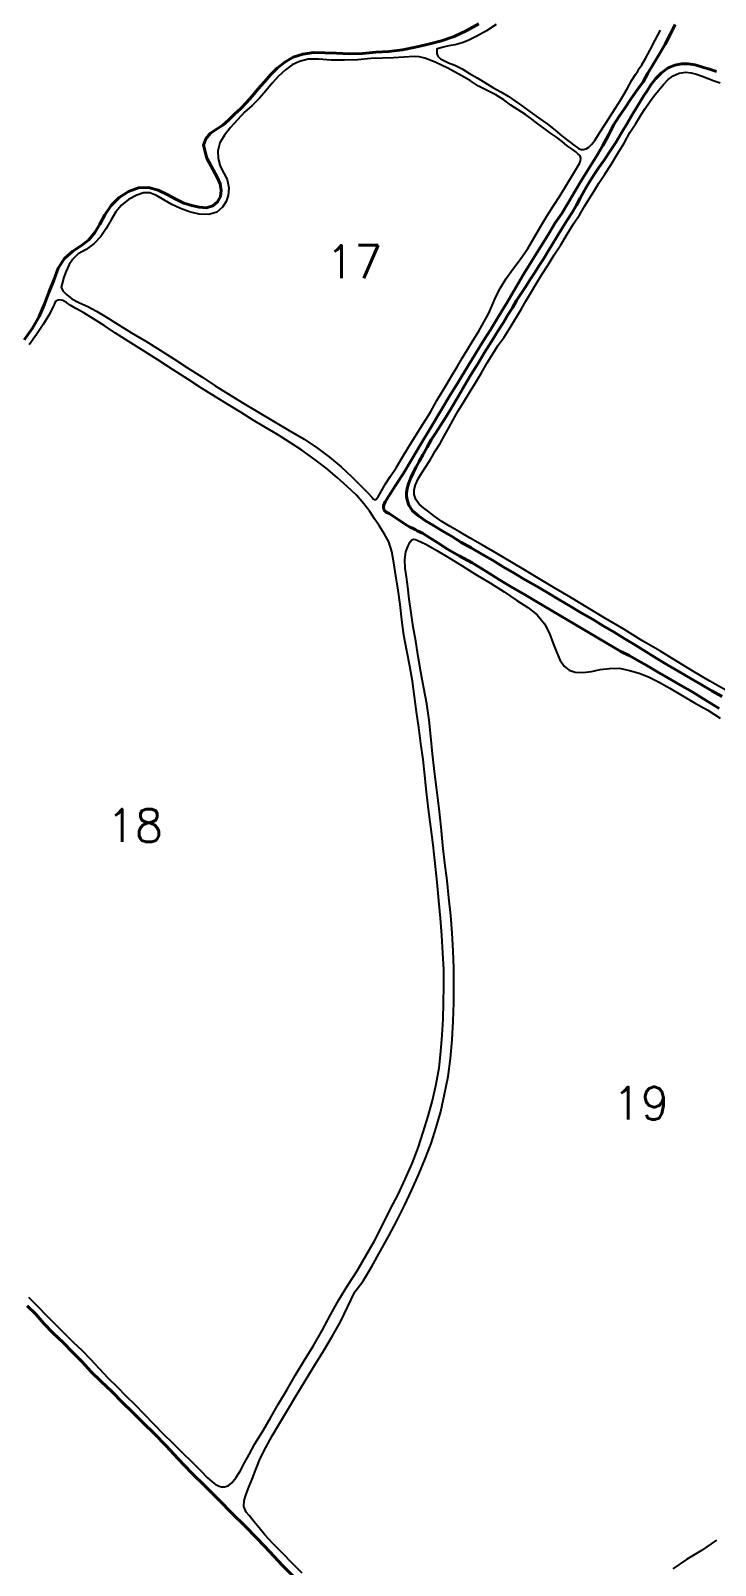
# Model space of a CAD drawing. Header units: inches. Extents: x 752207 to 755177, y 7820271 to 7822371.
# Drawn here: x 752699 to 752970, y 7820913 to 7821520 of the extents above; entities that cross this region are included whole.
import ezdxf

# ---------------------------------------------------------------- set-up
doc = ezdxf.new("R2010")
doc.units = ezdxf.units.IN
doc.header["$MEASUREMENT"] = 0
doc.layers.add('0114001078', color=1, linetype='Continuous', lineweight=40)
for name, color, linetype in [('0114001078007', 5, 'Continuous'), ('0114001078016', 5, 'Continuous'), ('0114001078017', 5, 'Continuous'), ('0114001078018', 5, 'Continuous'), ('0114001078019', 5, 'Continuous'), ('TEXTO', 7, 'Continuous')]:
    doc.layers.add(name, color=color, linetype=linetype)
doc.styles.add('SIMPLEX', font='simplex', dxfattribs={"height": 0.2})

msp = doc.modelspace()

# ---------------------------------------------------------------- linework, layer by layer
at = {"layer": '0114001078'}
for points in [[(752695.97, 7821397.99), (752699.29, 7821402.64), (752701.9, 7821407.2), (752703.9, 7821411.92), (752705.8, 7821416.76), (752707.71, 7821421.69), (752709.46, 7821426.35), (752711.99, 7821430.21), (752715.28, 7821433.1), (752718.7, 7821435.34), (752721.64, 7821437.67), (752723.98, 7821440.57), (752725.98, 7821443.8), (752727.93, 7821447.52), (752730.38, 7821451.19), (752733.61, 7821454.35), (752737.3, 7821456.79), (752741.24, 7821458.15), (752745.24, 7821458.32), (752749.05, 7821457.3), (752752.59, 7821455.55), (752755.98, 7821453.68), (752759.21, 7821452.14), (752762.32, 7821451.18), (752765.3, 7821450.52), (752768.23, 7821450.33), (752770.7, 7821451.12), (752772.59, 7821452.72), (752773.68, 7821454.74), (752773.95, 7821457.2), (752773.58, 7821459.83), (752772.41, 7821462.5), (752768.26, 7821469.9), (752766.99, 7821475.08), (752767.86, 7821477.61), (752769.69, 7821479.71), (752772.16, 7821481.38), (752774.58, 7821483.07), (752776.92, 7821485.07), (752779.33, 7821487.37), (752781.71, 7821489.64), (752784.01, 7821492), (752786.26, 7821494.46), (752788.65, 7821497.37), (752791.19, 7821500.24), (752793.5, 7821502.93), (752796.13, 7821505.59), (752799.14, 7821507.96), (752802.48, 7821509.95), (752806.26, 7821511.17), (752810.7, 7821511.83), (752815.02, 7821511.66), (752819.66, 7821511.6), (752824.71, 7821511.34), (752829.93, 7821511.43), (752835.17, 7821511.9), (752840.43, 7821512.26), (752845.8, 7821512.91), (752850.91, 7821513.87), (752856.1, 7821515.09), (752861.28, 7821516.44), (752866.19, 7821518.16), (752871.03, 7821520.34), (752876.02, 7821523.12)], [(752953.8, 7821522.9), (752951.78, 7821518.97), (752949.83, 7821515.07), (752947.49, 7821511.22), (752945.21, 7821507.32), (752942.97, 7821503.67), (752941.01, 7821500.14), (752938.86, 7821497.17), (752936.38, 7821493.59), (752933.83, 7821489.8), (752931.43, 7821486.35), (752929.34, 7821483.06), (752927.38, 7821479.05), (752925.15, 7821474.99), (752922.89, 7821471.21), (752920.93, 7821467.96), (752918.93, 7821464.82), (752916.56, 7821461.03), (752914.02, 7821456.78), (752911.35, 7821452.32), (752908.89, 7821447.98), (752906.24, 7821444.31), (752904.32, 7821441.17), (752902.14, 7821437.51), (752899.64, 7821433.47), (752896.89, 7821429.08), (752893.87, 7821424.09), (752890.67, 7821418.72), (752887.3, 7821413.04), (752883.81, 7821407.3), (752880.64, 7821401.99), (752877.73, 7821397.48), (752874.83, 7821392.72), (752871.55, 7821387.38), (752868.06, 7821381.7), (752864.38, 7821375.73), (752860.72, 7821369.53), (752856.98, 7821363.33), (752853.14, 7821356.92), (752849.36, 7821350.55), (752846, 7821344.98), (752842.98, 7821340.26), (752840.55, 7821336.39), (752838.91, 7821333.85), (752838.26, 7821332.3), (752838.25, 7821331.5), (752838.33, 7821331.17), (752838.43, 7821330.84), (752838.62, 7821330.39), (752839.28, 7821329.74), (752840.44, 7821329.23), (752847.64, 7821324.47), (752848.78, 7821323.8), (752849.95, 7821323.27), (752850.77, 7821322.89), (752850.96, 7821322.8), (752850.96, 7821322.8), (752851.02, 7821322.77), (752851.63, 7821322.43), (752853.65, 7821321.38), (752856.64, 7821319.61), (752859.77, 7821317.56), (752863.65, 7821315.15), (752868.28, 7821312.49), (752873.38, 7821309.63), (752878.72, 7821306.45), (752884.2, 7821303.01), (752889.53, 7821299.75), (752894.35, 7821297.02), (752898.97, 7821294.3), (752932.23, 7821274.64), (752935.52, 7821272.94), (752938.95, 7821271.06), (752942.47, 7821269.05), (752946.47, 7821266.66), (752950.84, 7821264.14), (752955.55, 7821261.4), (752960.69, 7821258.43), (752966, 7821255.18), (752971.2, 7821251.96)], [(752970.16, 7821504.25), (752967.34, 7821505.2), (752964.51, 7821506.06), (752961.72, 7821506.87), (752958.94, 7821507.32), (752956.28, 7821507.33), (752953.64, 7821506.83), (752950.92, 7821505.73), (752948.28, 7821503.78), (752945.94, 7821501.39), (752944.1, 7821498.99), (752942.59, 7821496.67), (752941.24, 7821494.48), (752940.02, 7821492.5), (752938.54, 7821490.14), (752936.75, 7821487.11), (752934.67, 7821483.66), (752932.47, 7821479.96), (752930.24, 7821476.17), (752927.92, 7821472.57), (752925.67, 7821469.22), (752923.57, 7821466.21), (752921.73, 7821463.53), (752920.07, 7821460.99), (752918.64, 7821458.65), (752917.4, 7821456.46), (752916.17, 7821454.09), (752914.72, 7821451.38), (752912.96, 7821448.48), (752911, 7821445.37), (752908.98, 7821442.25), (752907.12, 7821439.2), (752905.34, 7821436.14), (752903.5, 7821433.13), (752901.69, 7821430.26), (752899.93, 7821427.45), (752898.16, 7821424.7), (752896.38, 7821421.94), (752894.59, 7821419.14), (752892.75, 7821416.38), (752890.94, 7821413.57), (752889.29, 7821410.64), (752887.54, 7821407.86), (752885.73, 7821404.9), (752883.59, 7821401.47), (752881.04, 7821397.34), (752878.28, 7821392.93), (752875.57, 7821388.51), (752872.89, 7821384.09), (752870.26, 7821379.71), (752867.65, 7821375.34), (752865.23, 7821371.12), (752862.94, 7821367.32), (752860.79, 7821364.05), (752858.93, 7821361.24), (752857.19, 7821358.45), (752855.53, 7821355.48), (752853.85, 7821352.52), (752852.39, 7821349.88), (752851.11, 7821347.5), (752850.02, 7821345.36), (752849.06, 7821343.41), (752848.26, 7821341.39), (752847.73, 7821339.67), (752847.49, 7821338.29), (752847.4, 7821337.41), (752847.4, 7821336.07), (752847.59, 7821334.63), (752848.27, 7821332.52), (752849.78, 7821330.25), (752852.11, 7821328.3), (752854.87, 7821326.39), (752858.04, 7821324.43), (752861.5, 7821322.34), (752865.12, 7821320.22), (752868.85, 7821317.9), (752872.92, 7821315.58), (752877.16, 7821313.17), (752881.44, 7821310.69), (752885.7, 7821308.13), (752889.97, 7821305.61), (752894.31, 7821302.97), (752898.79, 7821300.4), (752903.26, 7821297.77), (752907.71, 7821295.12), (752912.17, 7821292.56), (752916.56, 7821289.95), (752920.95, 7821287.36), (752925.28, 7821284.74), (752929.62, 7821282.21), (752933.82, 7821279.64), (752937.98, 7821277.05), (752942.2, 7821274.44), (752946.49, 7821271.82), (752950.86, 7821269.21), (752955.25, 7821266.61), (752959.68, 7821264.06), (752964.04, 7821261.44), (752968.32, 7821259.01), (752972.3, 7821256.72)], [(752803.15, 7820907.72), (752798.18, 7820912.78), (752793.27, 7820918.04), (752788.31, 7820923.2), (752783.38, 7820928.28), (752778.34, 7820933.24), (752773.21, 7820938.46), (752767.76, 7820943.86), (752762.26, 7820949.26), (752757.02, 7820954.81), (752752.22, 7820959.99), (752747.62, 7820964.68), (752743.25, 7820968.96), (752738.98, 7820973.21), (752734.76, 7820977.27), (752730.7, 7820981.49), (752726.5, 7820985.48), (752722.57, 7820989.29), (752718.95, 7820993.25), (752715.26, 7820996.97), (752711.4, 7821000.84), (752707.51, 7821004.66), (752703.78, 7821008.39), (752700.58, 7821012.06), (752697.22, 7821015.46)]]:
    msp.add_lwpolyline(points, dxfattribs=at)
at = {"layer": '0114001078007'}
msp.add_lwpolyline([(752973.82, 7821259.23), (752967.51, 7821262.78), (752960.98, 7821266.68), (752954.5, 7821270.68), (752947.7, 7821274.78), (752940.49, 7821278.92), (752933.35, 7821283.36), (752926.21, 7821287.68), (752919.19, 7821291.86), (752912.47, 7821295.98), (752906.03, 7821299.67), (752900.14, 7821303.19), (752894.5, 7821306.62), (752888.95, 7821309.94), (752883.09, 7821313.34), (752877.47, 7821316.66), (752872.54, 7821319.47), (752868.3, 7821321.92), (752864.59, 7821324.04), (752861.41, 7821326.1), (752858.6, 7821328.05), (752856.15, 7821329.86), (752854.09, 7821331.47), (752852.43, 7821332.97), (752851.07, 7821334.82), (752850.44, 7821336.82), (752850.39, 7821338.55), (752850.94, 7821340.62), (752852.05, 7821342.99), (752853.48, 7821345.31), (752855.18, 7821347.93), (752856.96, 7821350.92), (752858.77, 7821353.96), (752860.63, 7821356.92), (752862.4, 7821360.11), (752864.11, 7821363.19), (752865.85, 7821366.36), (752867.85, 7821369.87), (752870.09, 7821373.49), (752872.37, 7821377.13), (752874.69, 7821380.99), (752877.05, 7821384.92), (752879.26, 7821388.84), (752881.51, 7821392.49), (752883.67, 7821395.91), (752886, 7821399.11), (752888.07, 7821402.3), (752889.83, 7821405.22), (752891.34, 7821407.62), (752892.94, 7821410.33), (752894.66, 7821413.35), (752896.56, 7821416.64), (752898.73, 7821420.16), (752901, 7821423.84), (752903.42, 7821427.67), (752905.83, 7821431.72), (752908.43, 7821435.62), (752910.92, 7821439.82), (752913.45, 7821443.93), (752915.95, 7821447.71), (752918.02, 7821451.08), (752919.75, 7821453.88), (752921.5, 7821456.74), (752923.57, 7821460.04), (752925.93, 7821463.62), (752928.34, 7821467.51), (752930.94, 7821471.63), (752933.49, 7821475.87), (752935.81, 7821480.1), (752938.18, 7821483.75), (752940.19, 7821486.95), (752941.92, 7821489.62), (752943.61, 7821492.08), (752945.28, 7821494.46), (752947.13, 7821496.8), (752949.1, 7821499.19), (752951, 7821501.18), (752952.97, 7821502.61), (752955.35, 7821503.6), (752957.81, 7821504.01), (752960.09, 7821503.82), (752962.23, 7821503.28), (752964.46, 7821502.48), (752966.75, 7821501.55), (752969.15, 7821500.58), (752971.57, 7821499.73)], dxfattribs=at)
at = {"layer": '0114001078016', "elevation": 625.24}
for points in [[(752882.87, 7821522.9), (752879.03, 7821520.37), (752875.15, 7821518.23), (752871.83, 7821516.56), (752869.45, 7821515.64), (752866.66, 7821514.9), (752864.15, 7821514.43), (752861.83, 7821513.9), (752859.67, 7821513.28), (752859.42, 7821513.22), (752859.42, 7821513.22), (752859.31, 7821512.74), (752859.33, 7821511.4), (752859.79, 7821510.31), (752860.82, 7821509.35), (752862.12, 7821508.65), (752864.05, 7821507.74), (752866.44, 7821506.73), (752869.34, 7821505.28), (752872.25, 7821503.54), (752875.4, 7821501.78), (752878.4, 7821499.92), (752881.55, 7821498), (752884.69, 7821496.28), (752887.6, 7821494.5), (752890.2, 7821492.61), (752893.33, 7821490.57), (752896.36, 7821488.31), (752899.66, 7821485.87), (752903.09, 7821483.53), (752906.24, 7821481.05), (752908.98, 7821478.7), (752914.03, 7821474.89), (752915.18, 7821474.1), (752915.41, 7821473.97), (752915.58, 7821473.8), (752915.81, 7821473.63), (752916.48, 7821473.39), (752917.41, 7821473.34), (752918.45, 7821473.66), (752919.54, 7821474.29), (752920.67, 7821475.32), (752921.95, 7821477.02), (752923.73, 7821479.93), (752926.24, 7821483.76), (752929.08, 7821488.16), (752932.12, 7821492.93), (752934.69, 7821497.4), (752936.59, 7821500.91), (752938.03, 7821503.05), (752938.9, 7821504.41), (752939.05, 7821504.68), (752939.11, 7821504.78)], [(752939.11, 7821504.78), (752939.27, 7821504.99), (752939.55, 7821505.44), (752940.55, 7821506.94), (752941.99, 7821509.41), (752943.83, 7821512.81), (752945.82, 7821516.73), (752947.89, 7821520.71)]]:
    msp.add_lwpolyline(points, dxfattribs=at)
at = {"layer": '0114001078017', "elevation": 625.24}
msp.add_lwpolyline([(752710.77, 7821418.63), (752711.28, 7821417.45), (752712.74, 7821415.94), (752714.84, 7821414.27), (752717.65, 7821412.77), (752721.15, 7821411.24), (752724.68, 7821409.39), (752728.62, 7821406.99), (752733.25, 7821404.04), (752738.49, 7821400.83), (752744.11, 7821397.45), (752749.83, 7821393.95), (752755.22, 7821390.43), (752760.69, 7821386.88), (752766.32, 7821383.31), (752771.64, 7821379.84), (752776.72, 7821376.61), (752782.35, 7821373.2), (752788.44, 7821369.51), (752794.65, 7821365.74), (752800.86, 7821362.14), (752806.88, 7821358.64), (752812.17, 7821355.13), (752816.93, 7821351.54), (752821.48, 7821347.67), (752825.69, 7821343.81), (752829.15, 7821340.33), (752831.9, 7821337.49), (752833.6, 7821335.65), (752834.35, 7821334.85), (752834.73, 7821334.67), (752834.73, 7821334.67), (752835.22, 7821334.72), (752836.18, 7821335.88), (752837.33, 7821337.88), (752839.1, 7821340.95), (752840.99, 7821343.98), (752843.25, 7821347.33), (752845.55, 7821351.15), (752848.21, 7821355.48), (752851.15, 7821360.36), (752854.07, 7821364.98), (752856.91, 7821369.39), (752859.44, 7821374), (752862.29, 7821378.73), (752865.18, 7821383.58), (752867.47, 7821387.36), (752869.41, 7821390.71), (752871.46, 7821394.16), (752873.77, 7821397.86), (752875.99, 7821401.5), (752878.02, 7821405), (752879.8, 7821408.31), (752881.26, 7821411.57), (752882.75, 7821414.99), (752884.63, 7821418.56), (752886.86, 7821422.32), (752889.51, 7821425.96), (752892.42, 7821429.83), (752895.36, 7821434.23), (752898.12, 7821438.9), (752900.6, 7821443.05), (752902.99, 7821446.99), (752905.38, 7821451.01), (752908.21, 7821455.12), (752910.85, 7821459.57), (752913.5, 7821463.91), (752915.83, 7821467.84), (752916.17, 7821468.52), (752916.32, 7821468.96), (752916.44, 7821469.96), (752916.19, 7821470.92), (752915.87, 7821471.12), (752915.33, 7821471.54), (752914.37, 7821472.53), (752912.99, 7821473.55), (752910.97, 7821474.91), (752908.98, 7821476.57), (752906.8, 7821478.22), (752904.33, 7821479.9), (752901.8, 7821481.81), (752899.42, 7821483.54), (752897.04, 7821485.38), (752894.48, 7821487.19), (752891.64, 7821489.15), (752888.66, 7821491.01), (752885.9, 7821493.09), (752882.8, 7821494.98), (752879.31, 7821496.73), (752875.83, 7821498.45), (752872.65, 7821500.54), (752869.28, 7821502.55), (752866.14, 7821504.34), (752863.77, 7821505.57), (752861.26, 7821506.77), (752858.93, 7821507.91), (752856.69, 7821508.82), (752854.56, 7821509.59), (752852.38, 7821510.12), (752850.39, 7821510.24), (752842.26, 7821509.64), (752837.81, 7821509.53), (752833.19, 7821509.47), (752828.06, 7821508.93), (752822.82, 7821508.71), (752817.57, 7821508.8), (752812.54, 7821509.12), (752808.42, 7821509.12), (752804.95, 7821508.31), (752802.04, 7821506.97), (752799.41, 7821504.97), (752796.74, 7821502.38), (752794.12, 7821499.61), (752791.61, 7821496.66), (752789.11, 7821493.75), (752786.2, 7821490.83), (752783.26, 7821488.13), (752780.47, 7821485.12), (752777.69, 7821482.06), (752775.32, 7821479.13), (752773.52, 7821476.03), (752772.67, 7821472.91), (752772.76, 7821469.85), (752773.62, 7821466.76), (752774.99, 7821464.03), (752776.37, 7821461.45), (752777.05, 7821458.22), (752776.74, 7821455.19), (752775.99, 7821452.75), (752774.57, 7821450.53), (752772.26, 7821448.6), (752769.06, 7821447.62), (752765.3, 7821447.76), (752761.49, 7821448.64), (752757.85, 7821449.98), (752754.46, 7821451.62), (752751.29, 7821453.49), (752748.41, 7821455.17), (752745.78, 7821456.19), (752743.29, 7821456.23), (752740.56, 7821455.29), (752737.34, 7821453.63), (752734.51, 7821451.35), (752732.29, 7821448.68), (752730.44, 7821445.53), (752728.46, 7821442.14), (752726.4, 7821438.9), (752723.73, 7821436.15), (752720.48, 7821433.8), (752717.4, 7821432.04), (752715.31, 7821430.02), (752713.86, 7821427.79), (752712.57, 7821425.21), (752711.7, 7821422.77), (752711.03, 7821420.38), (752710.64, 7821418.93)], close=True, dxfattribs=at)
at = {"layer": '0114001078018', "elevation": 625.24}
msp.add_lwpolyline([(752697.71, 7821018.89), (752701.39, 7821015.12), (752704.77, 7821011.58), (752708.45, 7821008.01), (752712, 7821004.48), (752715.44, 7821001.03), (752718.93, 7820997.75), (752722.24, 7820994.27), (752725.69, 7820990.6), (752729.24, 7820986.81), (752732.88, 7820983.25), (752736.27, 7820979.83), (752739.77, 7820976.39), (752743.4, 7820972.59), (752747.28, 7820968.59), (752751.02, 7820964.71), (752754.83, 7820961.07), (752758.54, 7820957.35), (752762.36, 7820953.59), (752765.95, 7820950.05), (752768.64, 7820947.35), (752770.41, 7820945.74), (752771.71, 7820944.67), (752772.44, 7820944.34), (752773.14, 7820944.06), (752774.08, 7820943.76), (752775.26, 7820943.75), (752776.71, 7820944.19), (752778.16, 7820945.36), (752779.76, 7820947.29), (752781.5, 7820949.96), (752783.24, 7820953.24), (752785.13, 7820956.61), (752787.38, 7820960.71), (752790.22, 7820965.41), (752793.42, 7820970.76), (752796.74, 7820976.59), (752800.06, 7820982.26), (752803.33, 7820987.83), (752806.75, 7820993.54), (752810.35, 7820999.5), (752813.91, 7821005.67), (752817.27, 7821011.86), (752820.57, 7821017.83), (752824.13, 7821023.59), (752827.79, 7821029.28), (752831.29, 7821035.19), (752834.68, 7821041.23), (752837.87, 7821047.34), (752840.95, 7821053.53), (752844.05, 7821059.51), (752846.86, 7821065.58), (752849.59, 7821071.75), (752851.92, 7821077.96), (752853.95, 7821084.19), (752855.97, 7821090.55), (752857.69, 7821096.81), (752859.15, 7821103.16), (752860.26, 7821109.63), (752860.97, 7821116.17), (752861.54, 7821122.65), (752861.89, 7821129.02), (752862.07, 7821135.45), (752862.14, 7821141.99), (752862.1, 7821148.58), (752861.78, 7821155.27), (752861.29, 7821162.06), (752860.78, 7821168.95), (752860.17, 7821175.99), (752859.47, 7821183.23), (752858.77, 7821190.62), (752857.89, 7821197.94), (752857.03, 7821205.11), (752856.08, 7821212.13), (752855.27, 7821218.95), (752854.64, 7821225.47), (752853.9, 7821231.75), (752853.04, 7821238.1), (752852.2, 7821244.51), (752851.33, 7821250.71), (752850.5, 7821256.74), (752849.73, 7821262.77), (752848.68, 7821268.82), (752847.5, 7821274.9), (752846.37, 7821281.05), (752845.52, 7821287.17), (752844.81, 7821293.15), (752844.03, 7821298.92), (752843.16, 7821304.54), (752842.38, 7821309.7), (752841.58, 7821314.24), (752840.33, 7821317.98), (752838.71, 7821321.1), (752836.72, 7821324.17), (752834.76, 7821327.18), (752832.81, 7821329.97), (752830.47, 7821333.07), (752827.52, 7821336.46), (752823.89, 7821339.86), (752819.86, 7821343.53), (752815.4, 7821347.33), (752810.74, 7821350.89), (752805.91, 7821354.33), (752801.06, 7821357.54), (752796.25, 7821360.46), (752791.49, 7821363.3), (752786.72, 7821366.16), (752781.89, 7821369.18), (752776.93, 7821372.3), (752771.69, 7821375.43), (752766.26, 7821378.85), (752760.73, 7821382.37), (752754.98, 7821386.09), (752748.97, 7821390.05), (752742.89, 7821393.96), (752737.19, 7821397.46), (752732.18, 7821400.69), (752727.72, 7821403.64), (752723.47, 7821406.37), (752719.59, 7821408.64), (752716.46, 7821410.4), (752714.24, 7821411.71), (752712.7, 7821412.79), (752711.25, 7821413.53), (752709.97, 7821413.9), (752708.9, 7821413.61), (752708.47, 7821413.38), (752708.28, 7821412.97), (752707.35, 7821410.76), (752705.78, 7821407.73), (752703.54, 7821404.05), (752700.91, 7821400.07), (752697.99, 7821396.08)], dxfattribs=at)
at = {"layer": '0114001078019', "elevation": 625.24}
for points in [[(752806.12, 7820909.55), (752802.13, 7820913.54), (752798.1, 7820917.63), (752794.34, 7820921.45), (752791.23, 7820924.71), (752789.04, 7820927.45), (752787.03, 7820929.94), (752785.04, 7820932.34), (752783.93, 7820933.76), (752783, 7820935.98), (752783.14, 7820938.39), (752783.87, 7820940.89), (752784.92, 7820943.6), (752786.2, 7820946.79), (752787.68, 7820950.67), (752789.45, 7820954.93), (752791.61, 7820959.38), (752794.13, 7820963.92), (752797.07, 7820968.84), (752800.19, 7820974.14), (752803.57, 7820979.68), (752807.22, 7820985.69), (752810.93, 7820991.75), (752814.62, 7820997.69), (752818.03, 7821003.53), (752821.22, 7821009.05), (752826.96, 7821021.01), (752830.03, 7821025.1), (752833.66, 7821031.05), (752837.1, 7821037.15), (752840.39, 7821043.16), (752843.57, 7821049.11), (752846.55, 7821055.19), (752849.52, 7821061.33), (752852.25, 7821067.55), (752854.73, 7821073.67), (752857.11, 7821079.78), (752859.17, 7821086), (752860.92, 7821092.44), (752862.46, 7821099.29), (752863.82, 7821106.22), (752864.84, 7821113.38), (752865.48, 7821120.79), (752865.87, 7821128.19), (752866.1, 7821135.54), (752866.13, 7821142.55), (752866.11, 7821149.23), (752865.88, 7821156.06), (752865.48, 7821163.04), (752864.92, 7821170.01), (752864.17, 7821177.04), (752863.41, 7821183.94), (752862.6, 7821190.74), (752861.8, 7821197.72), (752861.08, 7821204.98), (752860.25, 7821212.44), (752859.36, 7821219.85), (752858.44, 7821227.06), (752857.66, 7821234.09), (752856.98, 7821240.92), (752856.29, 7821247.44), (752855.4, 7821253.79), (752854.21, 7821260.09), (752853.09, 7821266.39), (752852.03, 7821272.65), (752851.03, 7821278.71), (752850.07, 7821284.33), (752849.15, 7821289.88), (752848.41, 7821295.24), (752847.83, 7821300.13), (752847.38, 7821304.21), (752846.89, 7821307.59), (752846.7, 7821311.02), (752847.12, 7821314.08), (752847.96, 7821316.47), (752848.87, 7821318.05), (752849.52, 7821318.81), (752850.09, 7821319), (752850.89, 7821318.98), (752851.57, 7821318.73), (752855.02, 7821317.05), (752859.39, 7821314.63), (752864.3, 7821311.73), (752869.35, 7821308.52), (752874.88, 7821305.07), (752880.57, 7821301.68), (752886.01, 7821298.16), (752891.07, 7821294.82), (752895.42, 7821292.01), (752899.11, 7821289.11), (752901.94, 7821285.57), (752903.98, 7821281.72), (752905.39, 7821277.79), (752906.7, 7821274.43), (752908.1, 7821271.32), (752909.81, 7821268.81), (752911.71, 7821267.23), (752914.15, 7821266.45), (752917.15, 7821266.22), (752920.56, 7821266.69), (752924.03, 7821267.38), (752927.76, 7821267.9), (752931.66, 7821267.91), (752935.66, 7821267.04), (752939.47, 7821265.93), (752943.16, 7821264.52), (752947.15, 7821262.54), (752951.67, 7821260), (752956.53, 7821257.18), (752961.45, 7821254.21), (752966.63, 7821251.37), (752971.62, 7821248.21)], [(752970.14, 7820922.67), (752964.16, 7820918.56), (752958.25, 7820914.91), (752952.81, 7820911.24)]]:
    msp.add_lwpolyline(points, dxfattribs=at)

# ---------------------------------------------------------------- texts
at = {"layer": 'TEXTO', "linetype": 'Continuous', "style": 'SIMPLEX'}
for s, p in [('17', (752815.49, 7821422.47)), ('18', (752728.64, 7821199.15)), ('19', (752929.02, 7821089.16))]:
    msp.add_text(s, height=13, dxfattribs=at).set_placement(p)

doc.saveas('drawing.dxf')
